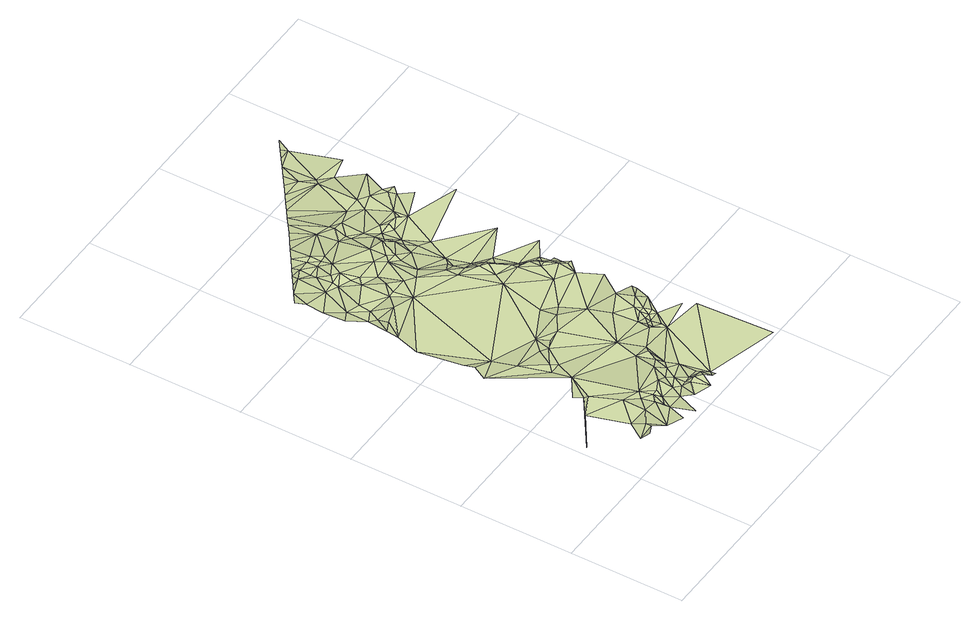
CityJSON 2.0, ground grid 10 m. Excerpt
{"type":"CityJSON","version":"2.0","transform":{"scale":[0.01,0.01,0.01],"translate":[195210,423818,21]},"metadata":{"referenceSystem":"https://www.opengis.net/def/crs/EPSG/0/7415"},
"CityObjects":{
"landuse1":{"type":"LandUse","attributes":{"3df_class":"Terrain","bgt_fysiekvoorkomen":"erf","bgt_status":"bestaand","identificatienamespace":"NL.IMGeo","onbegroeidterreindeeloptalud":"false","relatievehoogteligging":0,"aantal_punten":0},"geometry":[{"type":"MultiSurface","lod":"1","boundaries":[[[0,1,2]],[[3,4,5]],[[1,6,7]],[[0,6,1]],[[0,8,6]],[[7,6,9]],[[4,7,10]],[[8,9,6]],[[4,11,5]],[[10,7,9]],[[11,4,10]],[[9,8,12]],[[13,8,14]],[[10,9,15]],[[16,17,5]],[[8,13,12]],[[11,16,5]],[[9,12,15]],[[11,10,18]],[[19,20,21]],[[18,10,15]],[[18,16,11]],[[22,20,19]],[[20,23,21]],[[16,24,19]],[[24,22,19]],[[15,12,25]],[[12,13,26]],[[15,25,18]],[[12,26,25]],[[23,20,27]],[[13,28,26]],[[26,28,25]],[[13,29,30]],[[18,25,31]],[[25,28,31]],[[13,30,28]],[[24,32,22]],[[16,33,24]],[[31,34,18]],[[31,28,34]],[[24,33,32]],[[35,28,30]],[[32,36,22]],[[28,35,34]],[[18,37,16]],[[22,38,20]],[[18,34,39]],[[40,30,41]],[[42,43,44]],[[30,40,35]],[[33,45,32]],[[41,46,40]],[[20,47,27]],[[34,35,48]],[[36,32,45]],[[46,41,49]],[[42,50,51]],[[36,38,22]],[[42,44,50]],[[52,33,16]],[[39,37,18]],[[27,47,43]],[[35,40,53]],[[54,51,55]],[[34,48,39]],[[54,55,56]],[[46,57,40]],[[35,53,48]],[[43,58,44]],[[40,57,53]],[[49,59,46]],[[57,46,59]],[[51,50,60]],[[53,57,61]],[[60,55,51]],[[61,57,59]],[[49,62,59]],[[45,38,36]],[[52,16,37]],[[44,58,50]],[[52,45,33]],[[63,39,48]],[[48,53,63]],[[64,65,66]],[[67,64,56]],[[56,55,67]],[[61,59,68]],[[55,60,69]],[[50,58,60]],[[59,62,68]],[[70,38,45]],[[71,39,63]],[[72,53,61]],[[43,47,58]],[[71,37,39]],[[68,62,73]],[[63,53,72]],[[74,61,68]],[[64,67,65]],[[75,70,45]],[[72,61,74]],[[73,76,68]],[[77,71,63]],[[73,78,76]],[[55,69,79]],[[76,74,68]],[[80,69,60]],[[75,38,70]],[[72,77,63]],[[52,75,45]],[[60,58,80]],[[81,37,71]],[[72,74,76]],[[67,55,79]],[[77,81,71]],[[38,82,20]],[[65,67,83]],[[84,65,83]],[[85,37,81]],[[52,37,85]],[[85,81,77]],[[80,86,69]],[[80,58,47]],[[69,86,79]],[[87,38,75]],[[20,82,47]],[[88,67,79]],[[84,83,89]],[[67,90,83]],[[88,90,67]],[[80,47,91]],[[92,72,76]],[[92,77,72]],[[87,93,38]],[[89,83,94]],[[80,91,95]],[[83,90,96]],[[97,88,79]],[[86,98,79]],[[86,80,95]],[[99,90,88]],[[94,83,96]],[[52,100,75]],[[52,85,101]],[[85,77,92]],[[98,97,79]],[[97,99,88]],[[102,91,47]],[[103,89,94]],[[86,104,98]],[[96,90,105]],[[90,99,105]],[[104,97,98]],[[91,102,95]],[[87,75,100]],[[94,96,105]],[[95,106,86]],[[106,104,86]],[[93,82,38]],[[97,107,99]],[[94,108,103]],[[52,101,109]],[[105,99,107]],[[109,110,52]],[[95,102,106]],[[47,111,102]],[[94,105,108]],[[110,100,52]],[[101,85,92]],[[87,112,93]],[[108,113,103]],[[114,97,104]],[[107,115,105]],[[115,108,105]],[[107,97,114]],[[106,114,104]],[[112,87,100]],[[108,116,113]],[[115,116,108]],[[47,117,111]],[[118,115,107]],[[102,119,106]],[[118,116,115]],[[101,120,109]],[[102,111,119]],[[121,120,101]],[[92,121,101]],[[116,122,113]],[[123,92,76]],[[117,47,82]],[[106,119,114]],[[121,92,124]],[[109,120,125]],[[109,126,110]],[[121,127,120]],[[124,127,121]],[[128,118,107]],[[129,93,112]],[[107,114,130]],[[131,123,76]],[[109,125,132]],[[111,133,119]],[[120,127,125]],[[126,109,132]],[[100,110,134]],[[135,124,92]],[[118,136,116]],[[114,119,137]],[[138,133,111]],[[117,138,111]],[[135,127,124]],[[129,82,93]],[[127,139,125]],[[136,122,116]],[[107,130,128]],[[132,125,139]],[[133,140,119]],[[134,110,126]],[[141,112,100]],[[114,137,130]],[[126,132,142]],[[137,119,143]],[[135,139,127]],[[142,132,139]],[[140,143,119]],[[144,117,82]],[[145,122,136]],[[146,142,139]],[[128,136,118]],[[146,139,135]],[[147,138,117]],[[142,148,126]],[[149,133,138]],[[150,135,92]],[[151,117,144]],[[137,143,152]],[[153,140,133]],[[126,148,134]],[[137,152,130]],[[151,147,117]],[[147,154,138]],[[155,144,82]],[[153,143,140]],[[129,112,141]],[[156,142,146]],[[157,100,134]],[[154,149,138]],[[145,136,158]],[[156,146,135]],[[128,130,159]],[[156,148,142]],[[149,160,133]],[[129,155,82]],[[161,151,144]],[[162,147,151]],[[160,153,133]],[[163,152,143]],[[164,130,152]],[[147,165,154]],[[162,165,147]],[[166,128,159]],[[144,167,161]],[[168,136,128]],[[134,148,169]],[[159,130,164]],[[153,163,143]],[[157,141,100]],[[170,162,151]],[[155,167,144]],[[168,128,166]],[[154,160,149]],[[161,170,151]],[[158,136,171]],[[172,148,156]],[[165,160,154]],[[170,165,162]],[[164,152,173]],[[163,173,152]],[[169,148,172]],[[174,136,168]],[[129,175,155]],[[171,136,174]],[[166,159,176]],[[167,177,161]],[[177,170,161]],[[176,159,164]],[[178,167,155]],[[179,164,173]],[[153,180,163]],[[181,153,160]],[[179,173,163]],[[168,166,182]],[[178,155,183]],[[175,129,184]],[[183,155,175]],[[181,180,153]],[[170,185,165]],[[184,129,141]],[[182,166,176]],[[174,168,182]],[[186,167,178]],[[187,171,174]],[[167,186,177]],[[177,185,170]],[[188,176,164]],[[188,164,179]],[[189,179,163]],[[180,189,163]],[[186,178,183]],[[183,175,190]],[[160,191,181]],[[190,175,192]],[[192,175,184]],[[181,189,180]],[[177,186,185]],[[189,188,179]],[[141,193,184]],[[194,186,183]],[[195,176,188]],[[190,194,183]],[[196,190,192]],[[191,189,181]],[[192,184,197]],[[174,198,187]],[[198,174,182]],[[193,141,199]],[[193,200,184]],[[196,194,190]],[[192,197,196]],[[201,188,189]],[[165,202,160]],[[184,200,197]],[[203,186,194]],[[182,176,204]],[[193,199,200]],[[195,188,205]],[[205,188,201]],[[194,196,203]],[[185,202,165]],[[203,196,197]],[[206,187,198]],[[204,176,195]],[[197,200,207]],[[185,186,208]],[[202,191,160]],[[191,209,189]],[[210,195,205]],[[182,204,198]],[[208,186,203]],[[201,189,209]],[[210,205,201]],[[211,195,210]],[[211,204,195]],[[210,201,209]],[[206,198,212]],[[206,212,213]],[[198,204,214]],[[211,210,215]],[[215,210,209]],[[211,215,209]],[[216,213,212]],[[198,214,212]],[[211,217,204]],[[217,214,204]],[[216,218,219]],[[209,191,220]],[[209,221,211]],[[212,218,216]],[[222,217,211]],[[218,223,219]],[[221,222,211]],[[214,224,212]],[[218,212,225]],[[222,226,217]],[[227,214,217]],[[228,221,209]],[[223,218,229]],[[225,229,218]],[[212,224,225]],[[227,224,214]],[[230,226,222]],[[227,217,226]],[[221,230,222]],[[231,229,225]],[[225,224,232]],[[231,233,229]],[[231,225,232]],[[234,233,231]],[[231,235,234]]]}]}
},
"vertices":[
[453,194,114],[303,194,99],[353,144,136],[5,494,91],[303,694,93],[477,821,75],[453,244,114],[403,344,96],[603,144,27],[603,344,91],[603,544,97],[503,794,88],[753,344,57],[803,244,12],[753,94,11],[703,444,82],[622,1020,78],[430,890,84],[753,494,93],[243,1573,94],[453,1641,75],[303,1691,102],[503,1441,88],[303,1791,75],[603,1191,65],[803,394,69],[803,294,16],[253,2191,60],[853,344,29],[853,44,30],[953,244,6],[853,394,72],[653,1241,82],[703,1191,64],[953,444,78],[1003,344,13],[753,1391,68],[1103,744,64],[853,1491,66],[1053,544,87],[1053,294,14],[1003,144,37],[303,2491,85],[303,2391,73],[403,2541,75],[803,1341,83],[1103,244,42],[753,2541,64],[1053,444,30],[1153,94,39],[403,2641,51],[353,2691,45],[1153,944,69],[1103,394,14],[253,2841,59],[353,2891,48],[253,3041,45],[1103,294,17],[553,2591,94],[1153,244,57],[453,2741,52],[1153,294,23],[1203,194,67],[1153,494,27],[253,3191,63],[305,3339,57],[223,3281,57],[453,3141,56],[1253,244,33],[453,2841,67],[903,1391,66],[1153,594,64],[1253,444,12],[1253,144,40],[1253,294,16],[1003,1391,81],[1303,194,12],[1203,544,26],[1303,144,22],[553,3091,61],[653,2691,77],[1203,694,64],[1253,2041,62],[453,3391,73],[386,3397,56],[1253,744,42],[653,2941,74],[1153,1491,86],[553,3141,75],[468,3455,57],[553,3291,58],[703,2691,90],[1553,744,15],[1153,1641,65],[553,3441,64],[753,2791,90],[553,3341,56],[653,3141,103],[653,3041,72],[603,3191,93],[1353,1341,67],[1453,844,40],[853,2691,87],[550,3513,49],[703,2991,90],[653,3341,71],[803,2891,68],[703,3241,110],[653,3441,67],[1453,944,49],[1403,1141,84],[953,2641,69],[1253,1541,66],[632,3571,56],[903,2991,101],[703,3341,87],[703,3441,90],[1153,2391,60],[753,3341,99],[953,2891,108],[1503,894,15],[1503,844,15],[713,3629,63],[1902,694,15],[1553,794,24],[1553,944,12],[1553,1044,80],[1553,894,9],[953,3341,98],[1503,1741,65],[1003,3091,105],[1943,28,11],[1553,994,59],[1053,2691,52],[1603,1241,83],[1652,894,12],[953,3541,74],[1003,2941,112],[1153,2491,66],[1603,944,12],[1053,2841,72],[1652,1641,68],[1603,994,55],[1053,2891,102],[1303,2141,67],[795,3686,56],[1652,944,27],[1253,2391,56],[1652,1094,95],[1253,2541,23],[1852,794,9],[1303,2291,89],[1103,3041,137],[1203,2841,37],[1253,2491,29],[1453,2041,84],[1752,1044,28],[1752,1441,66],[877,3744,50],[1053,3291,76],[1303,2591,18],[1353,2241,98],[1303,2341,72],[1203,2991,75],[1153,3141,92],[1353,2391,26],[1053,3341,76],[1453,2091,83],[1053,3441,108],[1752,1191,70],[1403,2291,53],[958,3802,42],[1752,1141,68],[1153,3041,82],[1053,3491,98],[1553,1891,93],[1153,3241,78],[1453,2241,30],[1503,2041,73],[1203,3091,55],[1253,2941,30],[1303,2841,29],[1153,3441,88],[1553,1991,89],[1652,1791,94],[1503,2291,16],[1553,2091,19],[1028,3854,36],[1253,3141,47],[1303,2991,18],[1603,1941,80],[1403,2791,17],[1603,1891,93],[1702,1741,73],[1652,1991,26],[1303,3191,67],[1652,1941,39],[1702,1891,32],[1303,3491,68],[1752,1741,64],[1702,1791,71],[1353,3091,31],[1802,2441,21],[1702,1991,17],[1403,3391,57],[1353,3141,69],[1098,3905,35],[1752,1891,17],[1852,2091,28],[1553,3091,18],[1453,3141,58],[1503,3191,58],[1453,3841,64],[1167,3956,35],[1453,3491,72],[1503,3141,33],[1237,4008,36],[1553,3441,61],[1403,3991,55],[1318,4067,42],[2002,2941,23],[1702,3291,35],[1652,3341,73],[1398,4126,46],[1603,3791,42],[1503,3891,43],[1652,3391,76],[1752,3591,60],[1802,3191,26],[1479,4186,51],[1752,3341,54],[1652,4241,60],[1802,3841,43],[1559,4245,50],[1640,4304,48],[1720,4364,53]
]}
